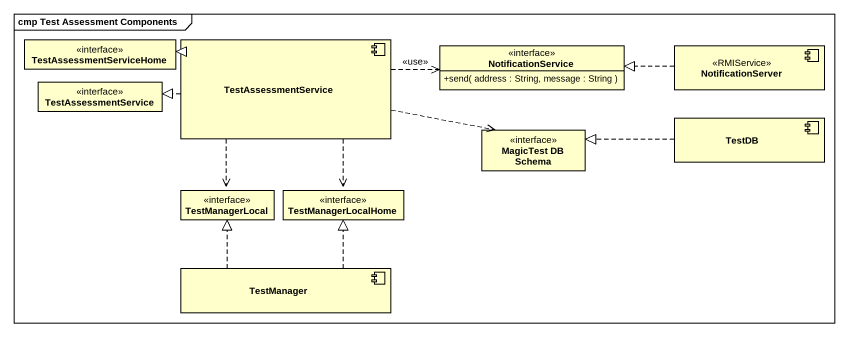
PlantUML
@startuml
mainframe cmp Test Assessment Components
allowmixing
hide circle
hide empty members
skinparam classAttributeIconSize 0
interface TestAssessmentServiceHome
component TestAssessmentService
interface NotificationService {
  +send( address : String, message : String )
}
component NotificationServer <<RMIService>>
interface "TestAssessmentService" as TestAssessmentService_2
interface "MagicTest DB Schema" as MagicTest_DB_Schema
component TestDB
interface TestManagerLocal
interface TestManagerLocalHome
component TestManager
TestAssessmentService .left.|> TestAssessmentServiceHome
TestAssessmentService .right.> NotificationService : <<use>>
TestAssessmentService .left.|> TestAssessmentService_2
TestAssessmentService .right.> MagicTest_DB_Schema
TestAssessmentService ..> TestManagerLocal
TestAssessmentService ..> TestManagerLocalHome
NotificationServer .left.|> NotificationService
TestDB .left.|> MagicTest_DB_Schema
TestManager .up.|> TestManagerLocal
TestManager .up.|> TestManagerLocalHome
@enduml
